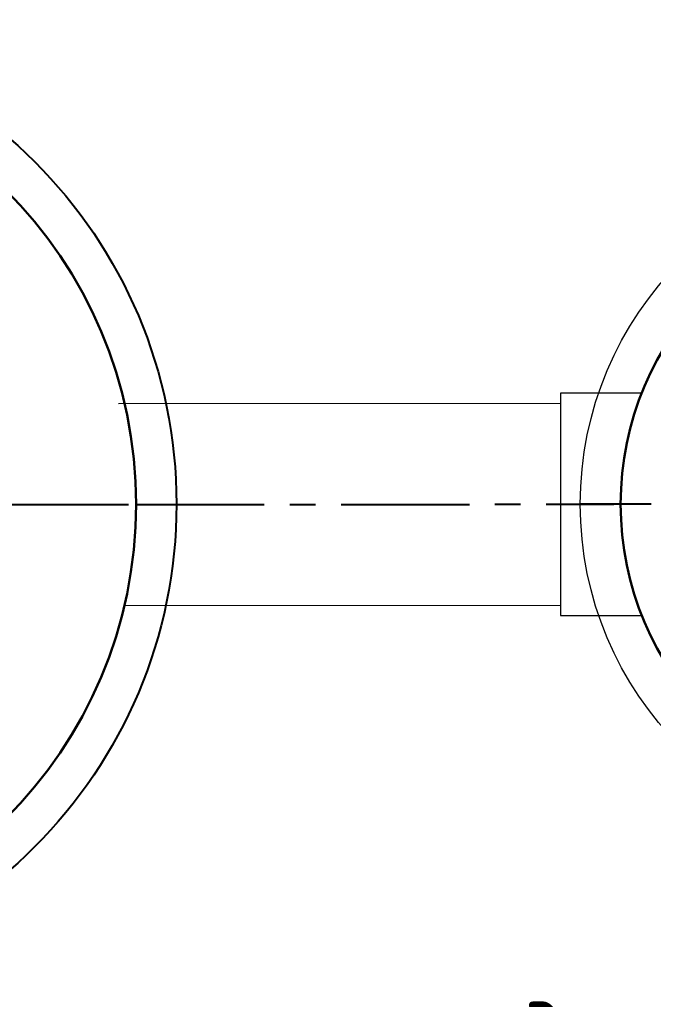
# Model space of a CAD drawing. Header units: millimetres. Extents: x 20530103 to 31271019, y 32092698 to 33532929.
# Drawn here: x 26146649 to 26148219, y 33007561 to 33009986 of the extents above; entities that cross this region are included whole.
import ezdxf

# ---------------------------------------------------------------- set-up
doc = ezdxf.new("R2010")
doc.units = ezdxf.units.MM
doc.linetypes.add('осевая', pattern=[50.8, 31.75, -6.35, 6.35, -6.35])
doc.layers.add('Системный слой', color=7, linetype='Continuous')
doc.styles.add('GOST 2.304', font='GOST.TTF')

msp = doc.modelspace()

# ---------------------------------------------------------------- linework, layer by layer
at = {"lineweight": 20}
for p, q in [((26146893.7361, 33009035.9703), (26147988.2223, 33009036.397)), ((26146908.4479, 33008535.976), (26147988.4172, 33008536.397))]:
    msp.add_line(p, q, dxfattribs=at)
at = {"color": 1, "linetype": 'осевая', "lineweight": 25, "ltscale": 10}
for p, q in [((26141013.1971, 33008783.6781), (26146937.3495, 33008785.9873)), ((26146937.3495, 33008785.9873), (26148120.7654, 33008786.4486)), ((26149737.497, 33008787.0788), (26148037.4971, 33008786.4161))]:
    msp.add_line(p, q, dxfattribs=at)
at = {"lineweight": 20}
msp.add_lwpolyline([(26148188.2126, 33009061.4749), (26147988.2126, 33009061.397), (26147988.427, 33008511.397), (26148188.4269, 33008511.475)], dxfattribs=at)
at = {"ltscale": 10}
msp.add_circle((26145837.3496, 33008786.4723), 1200, dxfattribs=at)
at = {"lineweight": 30}
msp.add_circle((26145837.3496, 33008786.4723), 1100, dxfattribs=at)
at = {"lineweight": 20}
msp.add_circle((26148887.497, 33008786.7475), 850, dxfattribs=at)
at = {"layer": 'Системный слой', "color": 7, "lineweight": 30}
msp.add_circle((26148887.497, 33008786.7475), 750, dxfattribs=at)

# ---------------------------------------------------------------- texts
at = {"lineweight": 20, "insert": (26149294.2776, 33007917.9969), "char_height": 200, "width": 3048.508414, "attachment_point": 3, "rotation": 0.0223338, "style": 'GOST 2.304'}
msp.add_mtext('Камера \\Pразделительная \\P∅2.2', dxfattribs=at)

doc.saveas('drawing.dxf')
